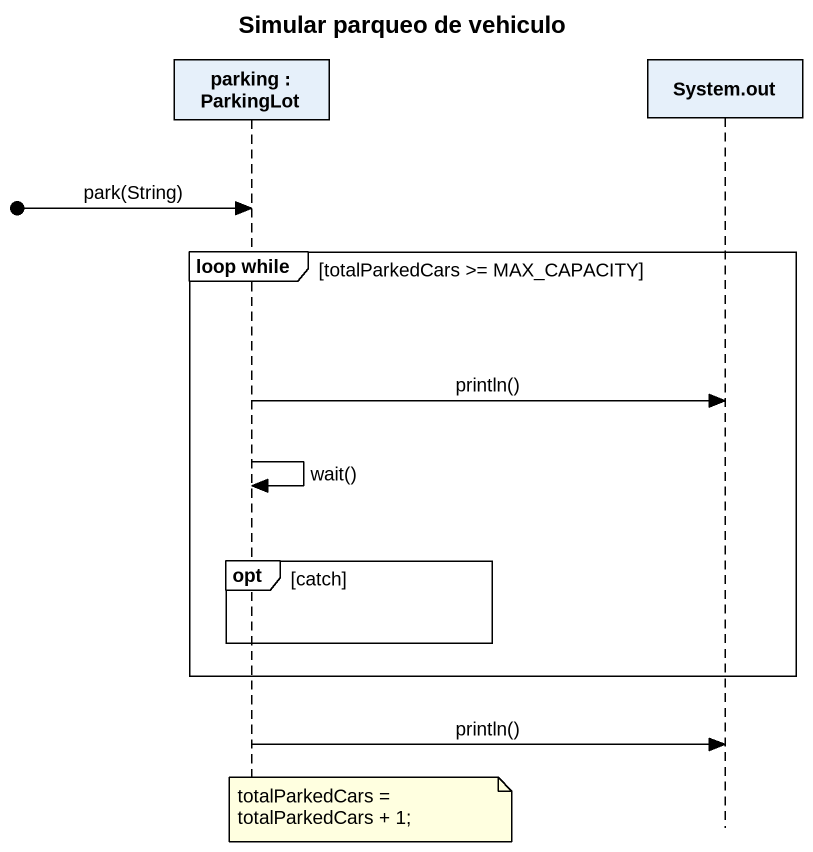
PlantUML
@startuml
title Simular parqueo de vehiculo
hide footbox
participant "parking : ParkingLot" as parking
participant "System.out" as System_out

[o-> parking : park(String)
group loop while [totalParkedCars >= MAX_CAPACITY]
  parking -> System_out : println()
  parking -> parking : wait()
  opt catch
  end
end
parking -> System_out : println()
note over parking : totalParkedCars = totalParkedCars + 1;
@enduml
